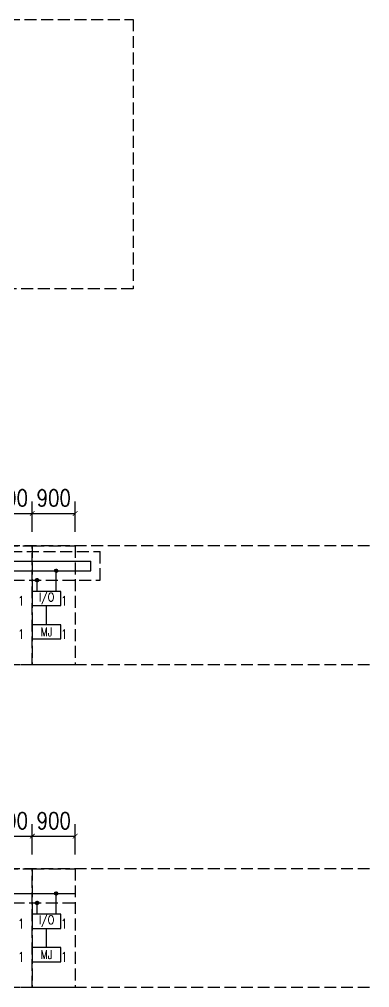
# Model space of a CAD drawing. Header units: millimetres. Extents: x -2817 to 99833, y 5022 to 48346.
# Drawn here: x 52393 to 59751, y 27990 to 48346 of the extents above; entities that cross this region are included whole.
import ezdxf

# ---------------------------------------------------------------- set-up
doc = ezdxf.new("R2010")
doc.units = ezdxf.units.MM
doc.header["$LTSCALE"] = 1000
doc.header["$PDMODE"] = 1
doc.header["$PDSIZE"] = 1
doc.linetypes.add('DASH', pattern=[0.35, 0.25, -0.1])
doc.layers.add('E-ANNO-TEXT', color=6, linetype='Continuous')
doc.layers.add('E-EQUIP', color=4, linetype='Continuous')
doc.styles.add('E-TEXT', font='romans.shx', dxfattribs={"width": 0.8, "bigfont": 'hztxt.shx'})
doc.styles.get("Standard").update_dxf_attribs({"font": 'tjromans.shx', "width": 0.8, "bigfont": 'tj-hztxt.shx'})
doc.dimstyles.get("Standard").update_dxf_attribs({"dimscale": 100, "dimtxt": 3.5, "dimasz": 1, "dimexe": 2.5, "dimexo": 3, "dimgap": 1.5, "dimtad": 1, "dimdec": 0, "dimzin": 0, "dimdsep": 46, "dimtxsty": 'Standard', "dimblk": 'ARCHTICK', "dimcen": 0.09, "dimadec": 0, "dimazin": 0, "dimtfac": 1, "dimtdec": 0, "dimtix": 1, "dimtmove": 2, "dimatfit": 3, "dimfxl": 0, "dimtolj": 1, "dimtzin": 0, "dimarcsym": 0})

# ---------------------------------------------------------------- blocks, each defined once
blk = doc.blocks.new('_ArchTick')
at = {"color": 0, "linetype": 'ByBlock', "const_width": 0.15}
blk.add_lwpolyline([(-0.5, -0.5), (0.5, 0.5)], dxfattribs=at)
blk = doc.blocks.new('*D112')
at = {"layer": 'Defpoints', "color": 0, "transparency": 16777216}
for p in [(52665, 31174), (51765, 30490), (52665, 30490)]:
    blk.add_point(p, dxfattribs=at)
at = {"layer": 'E-EQUIP', "color": 0, "linetype": 'Continuous', "lineweight": -2, "transparency": 16777216}
for p, q in [((51765, 30790), (51765, 31424)), ((52665, 30790), (52665, 31424)), ((51765, 31174), (52665, 31174))]:
    blk.add_line(p, q, dxfattribs=at)
at = {"layer": 'E-EQUIP', "color": 0, "lineweight": -2, "transparency": 16777216, "xscale": 100, "yscale": 100, "zscale": 100, "rotation": 180}
blk.add_blockref('_ArchTick', (51765, 31174), dxfattribs=at)
at = {"layer": 'E-EQUIP', "color": 0, "lineweight": -2, "transparency": 16777216, "xscale": 100, "yscale": 100, "zscale": 100}
blk.add_blockref('_ArchTick', (52665, 31174), dxfattribs=at)
at = {"layer": 'E-EQUIP', "transparency": 16777216, "insert": (52215, 31499), "char_height": 350, "attachment_point": 5}
blk.add_mtext('\\A1;900', dxfattribs=at)
blk = doc.blocks.new('FA-输入输出模块')
blk.add_lwpolyline([(-3, 0), (3, 0), (3, 3), (-3, 3)], close=True)
at = {"color": 6, "insert": (0, 1.5), "char_height": 1.8, "width": 6, "attachment_point": 5, "line_spacing_factor": 0.6, "style": 'E-TEXT'}
blk.add_mtext('I/O', dxfattribs=at)
blk = doc.blocks.new('*D118')
at = {"layer": 'Defpoints', "color": 0, "transparency": 16777216}
for p in [(53565, 31174), (52665, 30490), (53565, 30490)]:
    blk.add_point(p, dxfattribs=at)
at = {"layer": 'E-EQUIP', "color": 0, "linetype": 'Continuous', "lineweight": -2, "transparency": 16777216}
for p, q in [((52665, 30790), (52665, 31424)), ((53565, 30790), (53565, 31424)), ((52665, 31174), (53565, 31174))]:
    blk.add_line(p, q, dxfattribs=at)
at = {"layer": 'E-EQUIP', "color": 0, "lineweight": -2, "transparency": 16777216, "xscale": 100, "yscale": 100, "zscale": 100, "rotation": 180}
blk.add_blockref('_ArchTick', (52665, 31174), dxfattribs=at)
at = {"layer": 'E-EQUIP', "color": 0, "lineweight": -2, "transparency": 16777216, "xscale": 100, "yscale": 100, "zscale": 100}
blk.add_blockref('_ArchTick', (53565, 31174), dxfattribs=at)
at = {"layer": 'E-EQUIP', "transparency": 16777216, "insert": (53115, 31499), "char_height": 350, "attachment_point": 5}
blk.add_mtext('\\A1;900', dxfattribs=at)
blk = doc.blocks.new('FA-43-门禁控制器')
blk.add_lwpolyline([(-3, 0), (3, 0), (3, 3), (-3, 3)], close=True)
for p in [(0, 3), (-3, 1.5), (0, 0), (3, 1.5)]:
    blk.add_point(p)
at = {"color": 6, "insert": (0, 1.5), "char_height": 1.8, "width": 6, "attachment_point": 5, "line_spacing_factor": 0.6, "style": 'E-TEXT'}
blk.add_mtext('MJ', dxfattribs=at)
blk = doc.blocks.new('*D126')
at = {"layer": 'Defpoints', "color": 0, "transparency": 16777216}
for p in [(52665, 37959), (51765, 37275), (52665, 37275)]:
    blk.add_point(p, dxfattribs=at)
at = {"layer": 'E-EQUIP', "color": 0, "linetype": 'Continuous', "lineweight": -2, "transparency": 16777216}
for p, q in [((51765, 37575), (51765, 38209)), ((52665, 37575), (52665, 38209)), ((51765, 37959), (52665, 37959))]:
    blk.add_line(p, q, dxfattribs=at)
at = {"layer": 'E-EQUIP', "color": 0, "lineweight": -2, "transparency": 16777216, "xscale": 100, "yscale": 100, "zscale": 100, "rotation": 180}
blk.add_blockref('_ArchTick', (51765, 37959), dxfattribs=at)
at = {"layer": 'E-EQUIP', "color": 0, "lineweight": -2, "transparency": 16777216, "xscale": 100, "yscale": 100, "zscale": 100}
blk.add_blockref('_ArchTick', (52665, 37959), dxfattribs=at)
at = {"layer": 'E-EQUIP', "transparency": 16777216, "insert": (52215, 38284), "char_height": 350, "attachment_point": 5}
blk.add_mtext('\\A1;900', dxfattribs=at)
blk = doc.blocks.new('*D127')
at = {"layer": 'Defpoints', "color": 0, "transparency": 16777216}
for p in [(53565, 37959), (52665, 37275), (53565, 37275)]:
    blk.add_point(p, dxfattribs=at)
at = {"layer": 'E-EQUIP', "color": 0, "linetype": 'Continuous', "lineweight": -2, "transparency": 16777216}
for p, q in [((52665, 37575), (52665, 38209)), ((53565, 37575), (53565, 38209)), ((52665, 37959), (53565, 37959))]:
    blk.add_line(p, q, dxfattribs=at)
at = {"layer": 'E-EQUIP', "color": 0, "lineweight": -2, "transparency": 16777216, "xscale": 100, "yscale": 100, "zscale": 100, "rotation": 180}
blk.add_blockref('_ArchTick', (52665, 37959), dxfattribs=at)
at = {"layer": 'E-EQUIP', "color": 0, "lineweight": -2, "transparency": 16777216, "xscale": 100, "yscale": 100, "zscale": 100}
blk.add_blockref('_ArchTick', (53565, 37959), dxfattribs=at)
at = {"layer": 'E-EQUIP', "transparency": 16777216, "insert": (53115, 38284), "char_height": 350, "attachment_point": 5}
blk.add_mtext('\\A1;900', dxfattribs=at)

msp = doc.modelspace()

# ---------------------------------------------------------------- hatches: boundary and pattern name
at = {"layer": 'E-ANNO-TEXT'}
h = msp.add_hatch(dxfattribs=at)
h.set_pattern_fill('ANSI31', color=11, scale=100, style=0)
h.set_pattern_definition([(45, (-328287.786, -183855.553), (-8.83883476, 8.83883476), [])])
h.paths.add_polyline_path([(53199.3, 36755.6, 1), (53130.8, 36755.6, 1)])
at = {"layer": 'E-ANNO-TEXT', "linetype": 'DASH'}
h = msp.add_hatch(dxfattribs=at)
h.set_pattern_fill('ANSI31', color=2, scale=100, style=0)
h.set_pattern_definition([(45, (-328687.786, -184055.55), (-8.83883476, 8.83883476), [])])
h.paths.add_polyline_path([(52799.3, 36555.6, 1), (52730.8, 36555.6, 1)])
at = {"layer": 'E-ANNO-TEXT'}
h = msp.add_hatch(dxfattribs=at)
h.set_pattern_fill('ANSI31', color=11, scale=100, style=0)
h.set_pattern_definition([(45, (-328287.786, -190640.446), (-8.83883476, 8.83883476), [])])
h.paths.add_polyline_path([(53199.3, 29970.7, 1), (53130.8, 29970.7, 1)])
at = {"layer": 'E-ANNO-TEXT', "linetype": 'DASH'}
h = msp.add_hatch(dxfattribs=at)
h.set_pattern_fill('ANSI31', color=2, scale=100, style=0)
h.set_pattern_definition([(45, (-328687.786, -190840.443), (-8.83883476, 8.83883476), [])])
h.paths.add_polyline_path([(52799.3, 29770.7, 1), (52730.8, 29770.7, 1)])

# ---------------------------------------------------------------- linework, layer by layer
at = {"layer": 'Defpoints', "color": 8, "linetype": 'DASH'}
for points in [[(51765, 37274.8), (52665, 37274.8), (52665, 34774.8), (51765, 34774.8)], [(52665, 37274.8), (53565, 37274.8), (53565, 34774.8), (52665, 34774.8)], [(51765, 30489.9), (52665, 30489.9), (52665, 27989.9), (51765, 27989.9)], [(52665, 30489.9), (53565, 30489.9), (53565, 27989.9), (52665, 27989.9)]]:
    msp.add_lwpolyline(points, close=True, dxfattribs=at)
at = {"layer": 'E-ANNO-TEXT', "color": 8, "linetype": 'DASH'}
for p, q in [((59750.7, 37274.8), (14656.2, 37274.8)), ((59750.7, 34774.8), (14656.2, 34774.8)), ((59750.7, 30489.9), (15215.2, 30489.9)), ((59750.7, 27989.9), (15215.2, 27989.9))]:
    msp.add_line(p, q, dxfattribs=at)
at = {"layer": 'E-ANNO-TEXT', "color": 2, "linetype": 'DASH'}
for p, q in [((19650.4, 37155.6), (54093.5, 37155.6)), ((54093.5, 36555.6), (54093.5, 37155.6)), ((20050.4, 36555.6), (54093.5, 36555.6)), ((52765, 36320.5), (52765, 36555.6)), ((20050.4, 29770.7), (53565, 29770.7)), ((52765, 29535.6), (52765, 29770.7))]:
    msp.add_line(p, q, dxfattribs=at)
at = {"layer": 'E-ANNO-TEXT', "color": 11}
for p, q in [((19850.4, 36955.6), (53893.5, 36955.6)), ((53893.5, 36755.6), (53893.5, 36955.6)), ((20050.4, 36755.6), (53893.5, 36755.6)), ((53165, 36320.5), (53165, 36755.6)), ((52965, 35620.5), (52965, 36020.5)), ((20050.4, 29970.7), (53565, 29970.7)), ((53165, 29535.6), (53165, 29970.7)), ((52965, 28835.6), (52965, 29235.6))]:
    msp.add_line(p, q, dxfattribs=at)
at = {"layer": 'E-ANNO-TEXT', "color": 8, "linetype": 'DASH'}
msp.add_lwpolyline([(5953, 48345.7), (54782.5, 48345.7), (54782.5, 42677.7), (5953, 42677.7)], close=True, dxfattribs=at)
at = {"layer": 'E-ANNO-TEXT', "color": 11}
for centre in [(53165, 36755.6), (53165, 29970.7)]:
    msp.add_circle(centre, 34.3, dxfattribs=at)
at = {"layer": 'E-ANNO-TEXT', "color": 2, "linetype": 'DASH'}
for centre in [(52765, 36555.6), (52765, 29770.7)]:
    msp.add_circle(centre, 34.3, dxfattribs=at)

# ---------------------------------------------------------------- block references
at = {"layer": 'E-EQUIP', "xscale": 100, "yscale": 100, "zscale": 100}
for name, p in [('FA-输入输出模块', (52965, 36020.5)), ('FA-43-门禁控制器', (52965, 35320.5)), ('FA-输入输出模块', (52965, 29235.6)), ('FA-43-门禁控制器', (52965, 28535.6))]:
    msp.add_blockref(name, p, dxfattribs=at)

# ---------------------------------------------------------------- texts
at = {"layer": 'E-ANNO-TEXT', "color": 6, "style": 'E-TEXT', "width": 0.8}
for p in [(52365, 36020.5), (53265, 36020.5), (52365, 35320.5), (53265, 35320.5), (52365, 29235.6), (53265, 29235.6), (52365, 28535.6), (53265, 28535.6)]:
    msp.add_text('1', height=200, rotation=0, dxfattribs=at).set_placement(p)

# ---------------------------------------------------------------- dimensions: what is measured, and where the dimension line sits
at = {"layer": 'E-EQUIP'}
for base, p1, p2, picture, middle in [((52665, 37958.8), (51765, 37274.8), (52665, 37274.8), '*D126', (52215, 38283.8)), ((53565, 37958.8), (52665, 37274.8), (53565, 37274.8), '*D127', (53115, 38283.8)), ((52665, 31173.9), (51765, 30489.9), (52665, 30489.9), '*D112', (52215, 31498.9)), ((53565, 31173.9), (52665, 30489.9), (53565, 30489.9), '*D118', (53115, 31498.9))]:
    dim = msp.add_linear_dim(base=base, p1=p1, p2=p2, dimstyle='Standard', override={"dimclrt": 256, "dimfxl": 250, "dimtfillclr": 256}, dxfattribs=at)
    dim.commit()
    dim.dimension.update_dxf_attribs({"geometry": picture, "text_midpoint": middle})

doc.saveas('drawing.dxf')
